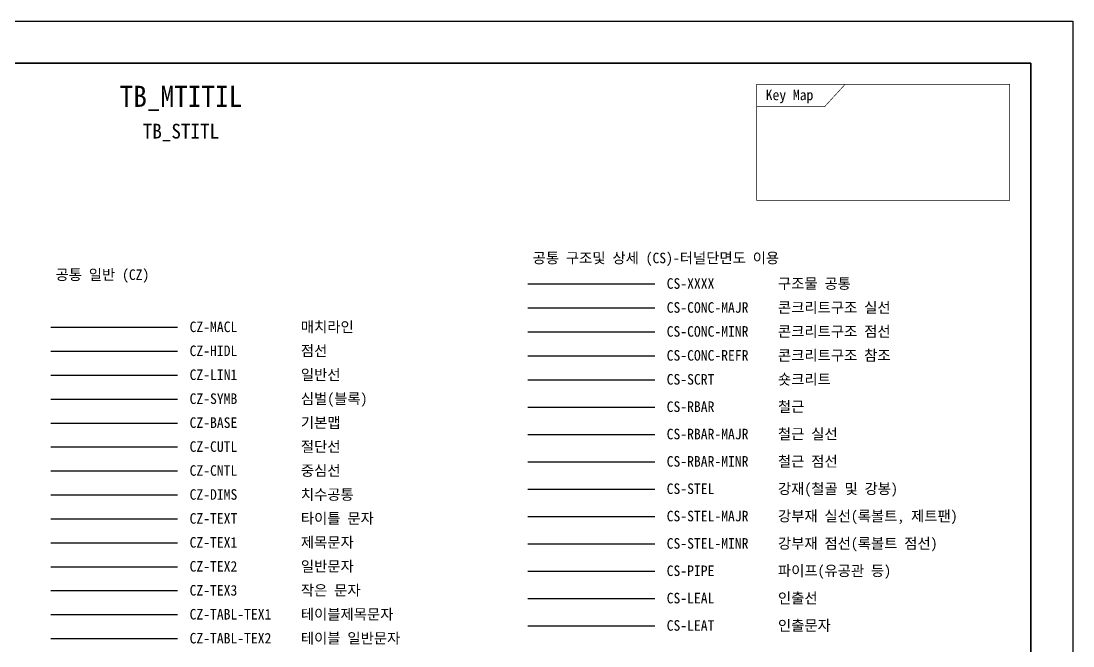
# Model space of a CAD drawing. Header units: millimetres. Extents: x 0 to 841, y 0 to 594.
# Drawn here: x 342.2 to 841, y 297.9 to 594 of the extents above; entities that cross this region are included whole.
import ezdxf
from ezdxf.enums import TextEntityAlignment as Align

# ---------------------------------------------------------------- set-up
doc = ezdxf.new("R2010")
doc.units = ezdxf.units.MM
doc.header["$LTSCALE"] = 1000
doc.header["$MEASUREMENT"] = 0
for name, pattern in [('A-CENTR01', [2, 1.25, -0.25, 0.25, -0.25]), ('A-DASHD01', [0.75, 0.5, -0.25]), ('A-HIDDN01H', [0.1875, 0.125, -0.0625])]:
    doc.linetypes.add(name, pattern=pattern)
for name, color, linetype in [('CR-BORE', 2, 'Continuous'), ('CS-CONC-MAJR', 4, 'Continuous'), ('CS-CONC-MINR', 3, 'A-DASHD01'), ('CS-CONC-REFR', 4, 'A-CENTR01'), ('CS-LEAL', 1, 'Continuous'), ('CS-LEAT', 3, 'Continuous'), ('CS-PIPE', 3, 'Continuous'), ('CS-RBAR', 6, 'Continuous'), ('CS-RBAR-MAJR', 6, 'Continuous'), ('CS-RBAR-MINR', 6, 'A-HIDDN01H'), ('CS-SCRT', 4, 'Continuous'), ('CS-STEL', 3, 'Continuous'), ('CS-STEL-MAJR', 4, 'Continuous'), ('CS-STEL-MINR', 3, 'A-DASHD01'), ('CS-TABL-LIN1', 4, 'Continuous'), ('CS-TABL-TEX1', 6, 'Continuous'), ('CS-TABL-TEX2', 3, 'Continuous'), ('CS-XXXX', 3, 'Continuous'), ('CZ-BASE', 253, 'Continuous'), ('CZ-CNTL', 1, 'A-CENTR01'), ('CZ-CUTL', 1, 'A-CENTR01'), ('CZ-DIMS', 1, 'Continuous'), ('CZ-HIDL', 2, 'A-DASHD01'), ('CZ-LIN1', 7, 'Continuous'), ('CZ-MACL', 6, 'A-CENTR01'), ('CZ-SYMB', 2, 'Continuous'), ('CZ-TEX1', 6, 'Continuous'), ('CZ-TEX2', 3, 'Continuous'), ('CZ-TEX3', 2, 'Continuous'), ('JMdoka', 77, 'Continuous')]:
    doc.layers.add(name, color=color, linetype=linetype)
doc.styles.add('TB_WBTXT', font='GulimChe')
doc.styles.add('굴림체', font='GulimChe')

msp = doc.modelspace()

# ---------------------------------------------------------------- linework, layer by layer
at = {"layer": 'CS-CONC-MAJR'}
msp.add_lwpolyline([(582.52, 458.09), (642.66, 458.09)], dxfattribs=at)
at = {"layer": 'CS-CONC-MINR'}
msp.add_lwpolyline([(582.52, 446.74), (642.66, 446.74)], dxfattribs=at)
at = {"layer": 'CS-CONC-REFR'}
msp.add_lwpolyline([(582.52, 435.39), (642.66, 435.39)], dxfattribs=at)
at = {"layer": 'CS-LEAL'}
msp.add_lwpolyline([(582.52, 320.35), (642.66, 320.35)], dxfattribs=at)
at = {"layer": 'CS-LEAT'}
msp.add_lwpolyline([(582.52, 307.39), (642.66, 307.39)], dxfattribs=at)
at = {"layer": 'CS-PIPE'}
msp.add_lwpolyline([(582.52, 333.31), (642.66, 333.31)], dxfattribs=at)
at = {"layer": 'CS-RBAR'}
msp.add_lwpolyline([(582.52, 411.07), (642.66, 411.07)], dxfattribs=at)
at = {"layer": 'CS-RBAR-MAJR'}
msp.add_lwpolyline([(582.52, 398.11), (642.66, 398.11)], dxfattribs=at)
at = {"layer": 'CS-RBAR-MINR'}
msp.add_lwpolyline([(582.52, 385.15), (642.66, 385.15)], dxfattribs=at)
at = {"layer": 'CS-SCRT'}
msp.add_lwpolyline([(582.52, 424.04), (642.66, 424.04)], dxfattribs=at)
at = {"layer": 'CS-STEL'}
msp.add_lwpolyline([(582.52, 372.19), (642.66, 372.19)], dxfattribs=at)
at = {"layer": 'CS-STEL-MAJR'}
msp.add_lwpolyline([(582.52, 359.23), (642.66, 359.23)], dxfattribs=at)
at = {"layer": 'CS-STEL-MINR'}
msp.add_lwpolyline([(582.52, 346.27), (642.66, 346.27)], dxfattribs=at)
at = {"layer": 'CS-TABL-LIN1', "const_width": 0.3}
for points in [[(691, 509), (691, 564), (811, 564), (811, 509)], [(691, 553.44), (723.26, 553.44), (732.94, 564), (691, 564)]]:
    msp.add_lwpolyline(points, close=True, dxfattribs=at)
at = {"layer": 'CS-TABL-TEX1'}
msp.add_lwpolyline([(356.28, 312.71), (416.42, 312.71)], dxfattribs=at)
at = {"layer": 'CS-TABL-TEX2'}
msp.add_lwpolyline([(356.28, 301.36), (416.42, 301.36)], dxfattribs=at)
at = {"layer": 'CS-XXXX'}
msp.add_lwpolyline([(582.52, 469.44), (642.66, 469.44)], dxfattribs=at)
at = {"layer": 'CZ-BASE'}
msp.add_lwpolyline([(356.28, 403.51), (416.42, 403.51)], dxfattribs=at)
at = {"layer": 'CZ-CNTL'}
msp.add_lwpolyline([(356.28, 380.81), (416.42, 380.81)], dxfattribs=at)
at = {"layer": 'CZ-CUTL'}
msp.add_lwpolyline([(356.28, 392.16), (416.42, 392.16)], dxfattribs=at)
at = {"layer": 'CZ-DIMS'}
msp.add_lwpolyline([(356.28, 369.46), (416.42, 369.46)], dxfattribs=at)
at = {"layer": 'CZ-HIDL'}
msp.add_lwpolyline([(356.28, 437.56), (416.42, 437.56)], dxfattribs=at)
at = {"layer": 'CZ-LIN1'}
msp.add_lwpolyline([(356.28, 426.21), (416.42, 426.21)], dxfattribs=at)
at = {"layer": 'CZ-MACL'}
msp.add_lwpolyline([(356.28, 448.91), (416.42, 448.91)], dxfattribs=at)
at = {"layer": 'CZ-SYMB'}
msp.add_lwpolyline([(356.28, 414.86), (416.42, 414.86)], dxfattribs=at)
at = {"layer": 'CZ-TEX1'}
for points in [[(356.28, 358.11), (416.42, 358.11)], [(356.28, 346.76), (416.42, 346.76)]]:
    msp.add_lwpolyline(points, dxfattribs=at)
at = {"layer": 'CZ-TEX2'}
msp.add_lwpolyline([(356.28, 335.41), (416.42, 335.41)], dxfattribs=at)
at = {"layer": 'CZ-TEX3'}
msp.add_lwpolyline([(356.28, 324.06), (416.42, 324.06)], dxfattribs=at)
at = {"layer": 'JMdoka'}
for points in [[(0, 594), (841, 594), (841, 0), (0, 0)], [(25, 574), (821, 574), (821, 58), (25, 58)], [(25, 20), (821, 20), (821, 574), (25, 574)]]:
    msp.add_lwpolyline(points, close=True, dxfattribs=at)

# ---------------------------------------------------------------- texts
at = {"layer": 'CR-BORE', "style": '굴림체'}
for s, p in [('공통 구조및 상세 (CS)-터널단면도 이용', (584.76, 479.22)), ('공통 일반 (CZ)', (358.52, 471.3))]:
    msp.add_text(s, height=5, dxfattribs=at).set_placement(p)
at = {"layer": 'CS-CONC-MAJR', "style": '굴림체'}
for s, p in [('CS-CONC-MAJR', (648.34, 455.76)), ('콘크리트구조 실선', (701.1, 455.76))]:
    msp.add_text(s, height=5, dxfattribs=at).set_placement(p)
at = {"layer": 'CS-CONC-MINR', "style": '굴림체'}
for s, p in [('CS-CONC-MINR', (648.34, 444.41)), ('콘크리트구조 점선', (701.1, 444.41))]:
    msp.add_text(s, height=5, dxfattribs=at).set_placement(p)
at = {"layer": 'CS-CONC-REFR', "style": '굴림체'}
for s, p in [('CS-CONC-REFR', (648.34, 433.06)), ('콘크리트구조 참조', (701.1, 433.06))]:
    msp.add_text(s, height=5, dxfattribs=at).set_placement(p)
at = {"layer": 'CS-LEAL', "style": '굴림체'}
for s, p in [('CS-LEAL', (648.34, 318.03)), ('인출선', (701.1, 318.03))]:
    msp.add_text(s, height=5, dxfattribs=at).set_placement(p)
at = {"layer": 'CS-LEAT', "style": '굴림체'}
for s, p in [('CS-LEAT', (648.34, 305.07)), ('인출문자', (701.1, 305.07))]:
    msp.add_text(s, height=5, dxfattribs=at).set_placement(p)
at = {"layer": 'CS-PIPE', "style": '굴림체'}
for s, p in [('CS-PIPE', (648.34, 330.99)), ('파이프(유공관 등)', (701.1, 330.99))]:
    msp.add_text(s, height=5, dxfattribs=at).set_placement(p)
at = {"layer": 'CS-RBAR', "style": '굴림체'}
for s, p in [('철근', (701.1, 408.75)), ('CS-RBAR', (648.34, 408.75))]:
    msp.add_text(s, height=5, dxfattribs=at).set_placement(p)
at = {"layer": 'CS-RBAR-MAJR', "style": '굴림체'}
for s, p in [('CS-RBAR-MAJR', (648.34, 395.79)), ('철근 실선', (701.1, 395.79))]:
    msp.add_text(s, height=5, dxfattribs=at).set_placement(p)
at = {"layer": 'CS-RBAR-MINR', "style": '굴림체'}
for s, p in [('CS-RBAR-MINR', (648.34, 382.83)), ('철근 점선', (701.1, 382.83))]:
    msp.add_text(s, height=5, dxfattribs=at).set_placement(p)
at = {"layer": 'CS-SCRT', "style": '굴림체'}
for s, p in [('CS-SCRT', (648.34, 421.71)), ('숏크리트', (701.1, 421.71))]:
    msp.add_text(s, height=5, dxfattribs=at).set_placement(p)
at = {"layer": 'CS-STEL', "style": '굴림체'}
for s, p in [('CS-STEL', (648.34, 369.87)), ('강재(철골 및 강봉)', (701.1, 369.87))]:
    msp.add_text(s, height=5, dxfattribs=at).set_placement(p)
at = {"layer": 'CS-STEL-MAJR', "style": '굴림체'}
for s, p in [('CS-STEL-MAJR', (648.34, 356.91)), ('강부재 실선(록볼트, 제트팬)', (701.1, 356.91))]:
    msp.add_text(s, height=5, dxfattribs=at).set_placement(p)
at = {"layer": 'CS-STEL-MINR', "style": '굴림체'}
for s, p in [('강부재 점선(록볼트 점선)', (701.1, 343.95)), ('CS-STEL-MINR', (648.34, 343.95))]:
    msp.add_text(s, height=5, dxfattribs=at).set_placement(p)
at = {"layer": 'CS-TABL-TEX2', "style": '굴림체'}
for s, p in [('테이블 일반문자', (474.86, 299.03)), ('CZ-TABL-TEX2', (422.11, 299.03))]:
    msp.add_text(s, height=5, dxfattribs=at).set_placement(p)
at = {"layer": 'CS-XXXX', "style": '굴림체'}
for s, p in [('CS-XXXX', (648.34, 467.12)), ('구조물 공통', (701.1, 467.12))]:
    msp.add_text(s, height=5, dxfattribs=at).set_placement(p)
at = {"layer": 'CZ-BASE', "style": '굴림체'}
for s, p in [('CZ-BASE', (422.11, 401.19)), ('기본맵', (474.86, 401.19))]:
    msp.add_text(s, height=5, dxfattribs=at).set_placement(p)
at = {"layer": 'CZ-CNTL', "style": '굴림체'}
for s, p in [('중심선', (474.86, 378.49)), ('CZ-CNTL', (422.11, 378.49))]:
    msp.add_text(s, height=5, dxfattribs=at).set_placement(p)
at = {"layer": 'CZ-CUTL', "style": '굴림체'}
for s, p in [('CZ-CUTL', (422.11, 389.84)), ('절단선', (474.86, 389.84))]:
    msp.add_text(s, height=5, dxfattribs=at).set_placement(p)
at = {"layer": 'CZ-DIMS', "style": '굴림체'}
for s, p in [('CZ-DIMS', (422.11, 367.14)), ('치수공통', (474.86, 367.14))]:
    msp.add_text(s, height=5, dxfattribs=at).set_placement(p)
at = {"layer": 'CZ-HIDL', "style": '굴림체'}
for s, p in [('CZ-HIDL', (422.11, 435.24)), ('점선', (474.86, 435.24))]:
    msp.add_text(s, height=5, dxfattribs=at).set_placement(p)
at = {"layer": 'CZ-LIN1', "style": '굴림체'}
for s, p in [('일반선', (474.86, 423.89)), ('CZ-LIN1', (422.11, 423.89))]:
    msp.add_text(s, height=5, dxfattribs=at).set_placement(p)
at = {"layer": 'CZ-MACL', "style": '굴림체'}
for s, p in [('CZ-MACL', (422.11, 446.59)), ('매치라인', (474.86, 446.59))]:
    msp.add_text(s, height=5, dxfattribs=at).set_placement(p)
at = {"layer": 'CZ-SYMB', "style": '굴림체'}
for s, p in [('CZ-SYMB', (422.11, 412.54)), ('심벌(블록)', (474.86, 412.54))]:
    msp.add_text(s, height=5, dxfattribs=at).set_placement(p)
at = {"layer": 'CZ-TEX1', "style": '굴림체'}
for s, p in [('Key Map', (695.28, 556.51)), ('CZ-TEXT', (422.11, 355.79)), ('타이틀 문자', (474.86, 355.79)), ('CZ-TEX1', (422.11, 344.44)), ('제목문자', (474.86, 344.44)), ('CZ-TABL-TEX1', (422.11, 310.38)), ('테이블제목문자', (474.86, 310.38))]:
    msp.add_text(s, height=5, dxfattribs=at).set_placement(p)
at = {"layer": 'CZ-TEX2', "style": '굴림체'}
for s, p in [('CZ-TEX2', (422.11, 333.09)), ('일반문자', (474.86, 333.09))]:
    msp.add_text(s, height=5, dxfattribs=at).set_placement(p)
at = {"layer": 'CZ-TEX3', "style": '굴림체'}
for s, p in [('CZ-TEX3', (422.11, 321.73)), ('작은 문자', (474.86, 321.73))]:
    msp.add_text(s, height=5, dxfattribs=at).set_placement(p)
at = {"layer": 'JMdoka', "style": 'TB_WBTXT'}
for tag, text, height, p in [('TB_MTITIL', '호남고속철도 제0-0공구 본선전반도(1)', 10, (418, 553.33)), ('TB_STITL', '오기(현) 000km000.00~000km000.00', 7, (418, 538.33))]:
    msp.add_attdef(tag, text=text, height=height, dxfattribs=at).set_placement(p, align=Align.CENTER)

doc.saveas('drawing.dxf')
